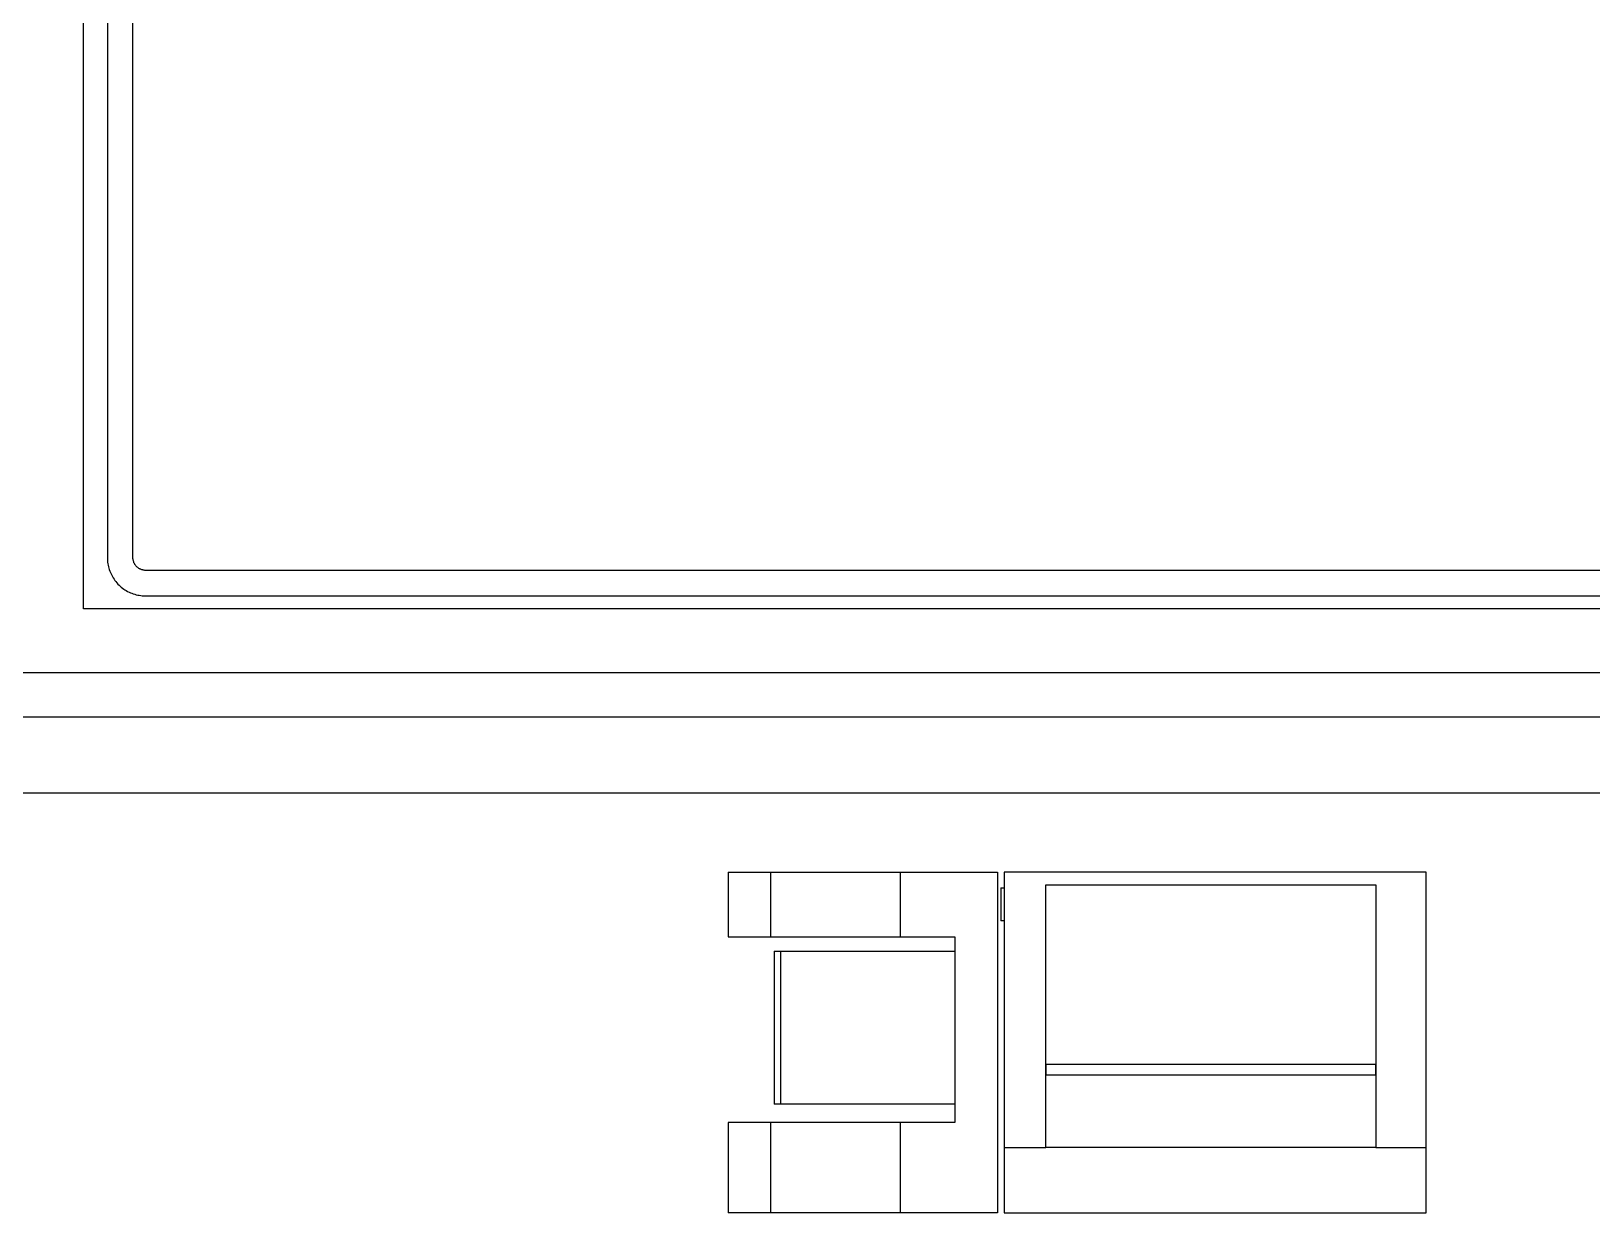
# Model space of a CAD drawing. Extents: x 15208 to 50586, y -518 to 56414.
# Drawn here: x 35923 to 38365, y 45318 to 47168 of the extents above; entities that cross this region are included whole.
import ezdxf

# ---------------------------------------------------------------- set-up
doc = ezdxf.new("R2010")
doc.units = 0
for name, color, linetype in [('A-Furniture', 252, 'CONTINUOUS'), ('A-Stairs', 7, 'CONTINUOUS'), ('A-Wall__Brick', 7, 'CONTINUOUS')]:
    doc.layers.add(name, color=color, linetype=linetype)

msp = doc.modelspace()

# ---------------------------------------------------------------- linework, layer by layer
at = {"layer": 'A-Furniture'}
for p, q in [((37013.6, 45851.6), (37079.6, 45851.6)), ((37013.6, 45851.6), (37013.6, 45750)), ((37079.6, 45851.6), (37282.8, 45851.6)), ((37079.6, 45851.6), (37079.6, 45750)), ((37282.8, 45851.6), (37435.2, 45851.6)), ((37282.8, 45851.6), (37282.8, 45750)), ((37435.2, 45851.6), (37435.2, 45318.2)), ((38105.8, 45851.6), (37445.4, 45851.6)), ((37445.4, 45851.6), (37445.4, 45420.3)), ((38105.8, 45420.3), (38105.8, 45851.6)), ((37440.1, 45826.7), (37440.1, 45775.4)), ((37440.1, 45826.7), (37444.9, 45826.7)), ((37510.5, 45420.3), (37510.5, 45831.4)), ((37510.5, 45831.4), (38027.1, 45831.4)), ((38027.1, 45831.4), (38027.1, 45420.3)), ((37444.9, 45775.4), (37440.1, 45775.4)), ((37013.6, 45750), (37079.6, 45750)), ((37079.6, 45750), (37282.8, 45750)), ((37282.8, 45750), (37368.1, 45750)), ((37368.1, 45750), (37368.1, 45459.4)), ((37085.4, 45727.9), (37096.1, 45727.9)), ((37085.4, 45727.9), (37085.4, 45488.1)), ((37096.1, 45727.9), (37368.1, 45727.9)), ((37096.1, 45488.1), (37096.1, 45727.9)), ((38027.1, 45550.2), (37510.5, 45550.2)), ((37510.5, 45550.2), (37510.5, 45534.1)), ((38027.1, 45534.1), (38027.1, 45550.2)), ((37510.5, 45534.1), (38027.1, 45534.1)), ((37096.1, 45488.1), (37085.4, 45488.1)), ((37368.1, 45488.1), (37096.1, 45488.1)), ((37079.6, 45459.4), (37013.6, 45459.4)), ((37013.6, 45459.4), (37013.6, 45318.2)), ((37282.8, 45459.4), (37079.6, 45459.4)), ((37079.6, 45459.4), (37079.6, 45318.2)), ((37368.1, 45459.4), (37282.8, 45459.4)), ((37282.8, 45459.4), (37282.8, 45318.2)), ((37445.4, 45420.3), (37510.5, 45420.3)), ((37445.4, 45420.3), (37445.4, 45318.2)), ((38027.1, 45420.3), (37510.5, 45420.3)), ((38027.1, 45420.3), (38105.8, 45420.3)), ((38105.8, 45318.2), (38105.8, 45420.3)), ((37079.6, 45318.2), (37013.6, 45318.2)), ((37282.8, 45318.2), (37079.6, 45318.2)), ((37435.2, 45318.2), (37282.8, 45318.2)), ((37445.4, 45318.2), (38105.8, 45318.2))]:
    msp.add_line(p, q, dxfattribs=at)
at = {"layer": 'A-Stairs'}
for p, q in [((36042.1, 47763.9), (36042.1, 46343.9)), ((36082.1, 46343.9), (36082.1, 47763.9)), ((36042.1, 46343.9), (36042.1, 46341.5)), ((36042.1, 46341.5), (36042.3, 46339.1)), ((36042.3, 46339.1), (36042.5, 46336.7)), ((36042.5, 46336.7), (36042.8, 46334.3)), ((36042.8, 46334.3), (36043.3, 46332)), ((36043.3, 46332), (36043.8, 46329.6)), ((36043.8, 46329.6), (36044.4, 46327.3)), ((36044.4, 46327.3), (36045.1, 46325)), ((36082.1, 46343.7), (36082.1, 46343.9)), ((36082.1, 46342.9), (36082.1, 46343.7)), ((36082.1, 46342.1), (36082.1, 46342.9)), ((36082.2, 46341.3), (36082.1, 46342.1)), ((36082.4, 46340.5), (36082.2, 46341.3)), ((36082.5, 46339.7), (36082.4, 46340.5)), ((36082.7, 46338.9), (36082.5, 46339.7)), ((36082.9, 46338.1), (36082.7, 46338.9)), ((36083.2, 46337.4), (36082.9, 46338.1)), ((36083.4, 46336.6), (36083.2, 46337.4)), ((36083.7, 46335.9), (36083.4, 46336.6)), ((36084.1, 46335.2), (36083.7, 46335.9)), ((36084.4, 46334.5), (36084.1, 46335.2)), ((36084.8, 46333.8), (36084.4, 46334.5)), ((36085.2, 46333.1), (36084.8, 46333.8)), ((36085.7, 46332.4), (36085.2, 46333.1)), ((36086.2, 46331.8), (36085.7, 46332.4)), ((36086.7, 46331.1), (36086.2, 46331.8)), ((36087.2, 46330.5), (36086.7, 46331.1)), ((36087.7, 46329.9), (36087.2, 46330.5)), ((36088.3, 46329.4), (36087.7, 46329.9)), ((36088.9, 46328.8), (36088.3, 46329.4)), ((36089.5, 46328.3), (36088.9, 46328.8)), ((36090.1, 46327.8), (36089.5, 46328.3)), ((36090.8, 46327.4), (36090.1, 46327.8)), ((36091.4, 46326.9), (36090.8, 46327.4)), ((36092.1, 46326.5), (36091.4, 46326.9)), ((36045.1, 46325), (36045.9, 46322.7)), ((36045.9, 46322.7), (36046.8, 46320.5)), ((36046.8, 46320.5), (36047.8, 46318.3)), ((36047.8, 46318.3), (36048.8, 46316.2)), ((36048.8, 46316.2), (36050, 46314.1)), ((36050, 46314.1), (36051.2, 46312)), ((36051.2, 46312), (36052.5, 46310)), ((36052.5, 46310), (36053.9, 46308.1)), ((36053.9, 46308.1), (36055.4, 46306.2)), ((36055.4, 46306.2), (36057, 46304.3)), ((36057, 46304.3), (36058.6, 46302.5)), ((36058.6, 46302.5), (36060.3, 46300.8)), ((36092.8, 46326.1), (36092.1, 46326.5)), ((36093.5, 46325.8), (36092.8, 46326.1)), ((36094.3, 46325.5), (36093.5, 46325.8)), ((36095, 46325.2), (36094.3, 46325.5)), ((36095.8, 46324.9), (36095, 46325.2)), ((36096.5, 46324.7), (36095.8, 46324.9)), ((36097.3, 46324.5), (36096.5, 46324.7)), ((36098.1, 46324.3), (36097.3, 46324.5)), ((36098.9, 46324.1), (36098.1, 46324.3)), ((36099.7, 46324), (36098.9, 46324.1)), ((36100.5, 46323.9), (36099.7, 46324)), ((36101.3, 46323.9), (36100.5, 46323.9)), ((36102.1, 46323.9), (36101.3, 46323.9)), ((39262.1, 46323.9), (36102.1, 46323.9)), ((36060.3, 46300.8), (36062, 46299.2)), ((36062, 46299.2), (36063.8, 46297.6)), ((36063.8, 46297.6), (36065.7, 46296.1)), ((36065.7, 46296.1), (36067.7, 46294.7)), ((36067.7, 46294.7), (36069.6, 46293.4)), ((36069.6, 46293.4), (36071.7, 46292.1)), ((36071.7, 46292.1), (36073.8, 46291)), ((36073.8, 46291), (36075.9, 46289.9)), ((36075.9, 46289.9), (36078.1, 46288.9)), ((36078.1, 46288.9), (36080.3, 46288)), ((36080.3, 46288), (36082.6, 46287.1)), ((36082.6, 46287.1), (36084.9, 46286.4)), ((36084.9, 46286.4), (36087.2, 46285.8)), ((36087.2, 46285.8), (36089.5, 46285.2)), ((36089.5, 46285.2), (36091.9, 46284.8)), ((36091.9, 46284.8), (36094.2, 46284.4)), ((36094.2, 46284.4), (36096.6, 46284.1)), ((36096.6, 46284.1), (36099, 46284)), ((36099, 46284), (36101.4, 46283.9)), ((36101.4, 46283.9), (36102.1, 46283.9)), ((36102.1, 46283.9), (39262.1, 46283.9))]:
    msp.add_line(p, q, dxfattribs=at)
at = {"layer": 'A-Wall__Brick'}
for p, q in [((36004.6, 46263.9), (36004.6, 51357.4)), ((39362.1, 46263.9), (36004.6, 46263.9)), ((33390.1, 46163.9), (39362.1, 46163.9)), ((39362.1, 46093.9), (33390.1, 46093.9)), ((39065.6, 45974.9), (33390.1, 45974.9))]:
    msp.add_line(p, q, dxfattribs=at)

doc.saveas('drawing.dxf')
